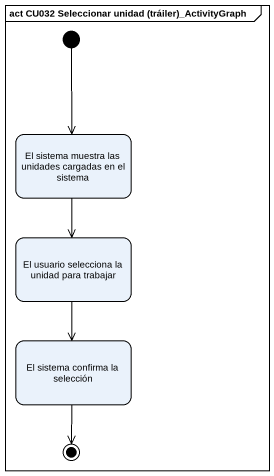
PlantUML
@startuml
mainframe act CU032 Seleccionar unidad (tráiler)_ActivityGraph
hide empty description
state "El sistema muestra las unidades cargadas en el sistema" as El_sistema_muestra_las
state "El usuario selecciona la unidad para trabajar" as El_usuario_selecciona_la
state "El sistema confirma la selección" as El_sistema_confirma_la
[*] --> El_sistema_muestra_las
El_sistema_muestra_las --> El_usuario_selecciona_la
El_usuario_selecciona_la --> El_sistema_confirma_la
El_sistema_confirma_la --> [*]
@enduml
